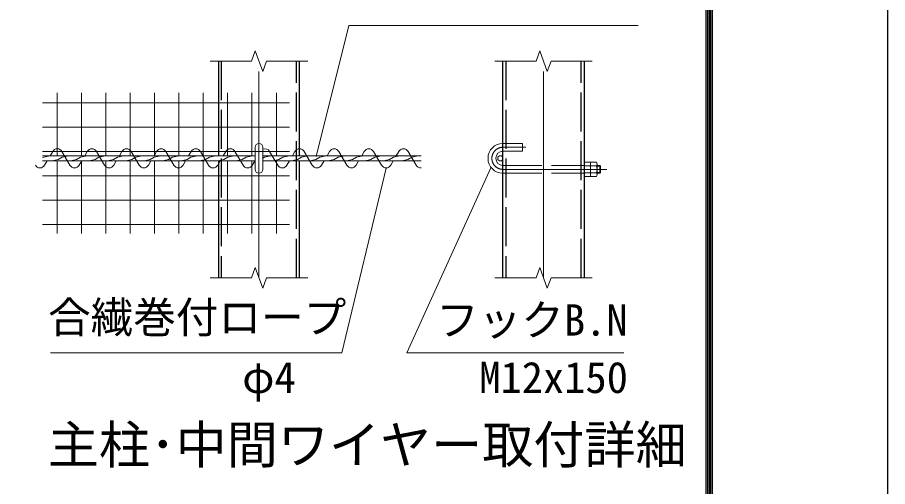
# Model space of a CAD drawing. Units: millimetres, scale not verified. Extents: x -12599 to 12601, y -8909 to 8911.
# Drawn here: x 8581 to 12601, y 2864 to 5029 of the extents above; entities that cross this region are included whole.
import ezdxf
from ezdxf.enums import TextEntityAlignment as Align

# ---------------------------------------------------------------- set-up
doc = ezdxf.new("R2010")
doc.units = ezdxf.units.MM
doc.header["$LTSCALE"] = 30
doc.linetypes.add('DASHED', pattern=[7.5, 6, -1.5])
doc.linetypes.add('USER1', pattern=[50.8, 31.75, -6.35, 6.35, -6.35])
for name, color, linetype, lineweight in [('0-0_D-BMK', 2, 'USER1', 13), ('0-1_D-STR1', 1, 'Continuous', 25), ('0-2_D-STR3', 3, 'Continuous', 13), ('0-6_D-STR-DIM', 7, 'Continuous', 13), ('0-9_D-STR-TXT', 7, 'Continuous', 13), ('0-B_D-STR2', 7, 'Continuous', 13), ('0-C_D-TTL', 7, 'Continuous', 25)]:
    doc.layers.add(name, color=color, linetype=linetype, lineweight=lineweight)
doc.layers.add('0-A_D-TTL-TXT', color=7, linetype='Continuous')
doc.styles.add('ＭＳ ゴシック', font='')
doc.styles.get('ＭＳ ゴシック').set_extended_font_data('MS Gothic')

msp = doc.modelspace()

# ---------------------------------------------------------------- linework, layer by layer
at = {"layer": '0-0_D-BMK'}
for p, q in [((9697, 3828.08), (9697, 4828.08)), ((11011.54, 3828.08), (11011.54, 4828.08)), ((10930.48, 4430.08), (10824.04, 4430.08)), ((10824.04, 4328.08), (11304.04, 4328.08))]:
    msp.add_line(p, q, dxfattribs=at)
msp.add_arc((10824.04, 4379.08), 51, 90, 270, dxfattribs=at)
at = {"layer": '0-1_D-STR1'}
for p, q in [((9509.5, 4828.08), (9509.5, 4391.08)), ((9884.5, 4391.08), (9884.5, 4828.08)), ((10824.04, 3828.08), (10824.04, 4828.08)), ((11199.04, 4828.08), (11199.04, 3828.08)), ((9509.5, 4367.08), (9509.5, 3828.08)), ((9884.5, 3828.08), (9884.5, 4367.08))]:
    msp.add_line(p, q, dxfattribs=at)
at = {"layer": '0-1_D-STR1', "linetype": 'DASHED'}
for p, q in [((9523, 4828.08), (9523, 3828.08)), ((9871, 3828.08), (9871, 4828.08)), ((10837.54, 4828.08), (10837.54, 3828.08)), ((11185.54, 3828.08), (11185.54, 4828.08))]:
    msp.add_line(p, q, dxfattribs=at)
at = {"layer": '0-2_D-STR3'}
for p, q in [((9679, 4430.08), (9679, 4328.08)), ((9715, 4430.08), (9715, 4328.08)), ((8697, 4391.08), (9679, 4391.08)), ((9715, 4391.08), (10447, 4391.08)), ((8697, 4367.08), (9679, 4367.08)), ((9715, 4367.08), (10447, 4367.08)), ((11199.04, 4360.93), (11199.04, 4295.23)), ((11199.04, 4360.93), (11226.64, 4360.93)), ((11199.04, 4344.5), (11226.64, 4344.5)), ((11229.04, 4360.93), (11229.04, 4295.23)), ((11229.04, 4360.93), (11256.64, 4360.93)), ((11229.04, 4353.93), (11229.04, 4302.22)), ((11229.04, 4344.5), (11256.64, 4344.5)), ((11259.04, 4353.93), (11259.04, 4302.22)), ((11259.04, 4346.08), (11271.2, 4346.08)), ((11259.04, 4343.23), (11274.04, 4343.23)), ((11274.04, 4343.23), (11271.2, 4346.08)), ((11271.2, 4346.08), (11271.2, 4310.08)), ((11274.04, 4343.23), (11274.04, 4312.92)), ((11199.04, 4311.65), (11226.64, 4311.65)), ((11229.04, 4311.65), (11256.64, 4311.65)), ((11259.04, 4310.08), (11271.2, 4310.08)), ((11199.04, 4295.23), (11226.64, 4295.23)), ((11229.04, 4295.23), (11256.64, 4295.23))]:
    msp.add_line(p, q, dxfattribs=at)
at = {"layer": '0-2_D-STR3', "linetype": 'DASHED'}
for p, q in [((10824.04, 4448.08), (10914.04, 4448.08)), ((10914.04, 4448.08), (10914.04, 4412.08)), ((10824.04, 4412.08), (10914.04, 4412.08)), ((10824.04, 4346.08), (11199.04, 4346.08)), ((10824.04, 4310.08), (11199.04, 4310.08))]:
    msp.add_line(p, q, dxfattribs=at)
at = {"layer": '0-2_D-STR3', "color": 4}
for p, q in [((8743.98, 4410.58), (8732.43, 4391.08)), ((8786.62, 4410.58), (8823.93, 4347.58)), ((8903.88, 4410.58), (8892.34, 4391.08)), ((8946.53, 4410.58), (8983.84, 4347.58)), ((9063.79, 4410.58), (9052.24, 4391.08)), ((9106.43, 4410.58), (9143.74, 4347.58)), ((9223.69, 4410.58), (9212.14, 4391.08)), ((9266.34, 4410.58), (9303.64, 4347.58)), ((9383.6, 4410.58), (9372.05, 4391.08)), ((9426.24, 4410.58), (9463.55, 4347.58)), ((9543.5, 4410.58), (9531.95, 4391.08)), ((9586.14, 4410.58), (9623.45, 4347.58)), ((9746.05, 4410.58), (9783.36, 4347.58)), ((9863.31, 4410.58), (9851.76, 4391.08)), ((9905.95, 4410.58), (9943.26, 4347.58)), ((10023.21, 4410.58), (10011.66, 4391.08)), ((10065.86, 4410.58), (10103.16, 4347.58)), ((10183.12, 4410.58), (10171.57, 4391.08)), ((10225.76, 4410.58), (10263.07, 4347.58)), ((10343.02, 4410.58), (10331.47, 4391.08)), ((10385.67, 4410.58), (10422.97, 4347.58)), ((8718.22, 4367.08), (8706.67, 4347.58)), ((8878.12, 4367.08), (8866.58, 4347.58)), ((9038.03, 4367.08), (9026.48, 4347.58)), ((9197.93, 4367.08), (9186.38, 4347.58)), ((9357.84, 4367.08), (9346.29, 4347.58)), ((9517.74, 4367.08), (9506.19, 4347.58)), ((9679, 4369.37), (9665.36, 4346.34)), ((9837.55, 4367.08), (9826, 4347.58)), ((9997.45, 4367.08), (9985.91, 4347.58)), ((10157.36, 4367.08), (10145.81, 4347.58)), ((10317.26, 4367.08), (10305.71, 4347.58))]:
    msp.add_line(p, q, dxfattribs=at)
at = {"layer": '0-2_D-STR3'}
for points in [[(8733, 4391.08), (8702.99, 4384.14), (8697, 4380.68)], [(8818, 4391.08), (8787.99, 4384.14), (8769.58, 4373.51), (8741.97, 4367.08)], [(8902.99, 4391.08), (8872.98, 4384.14), (8854.58, 4373.51), (8826.96, 4367.08)], [(8987.98, 4391.08), (8957.97, 4384.14), (8939.57, 4373.51), (8911.96, 4367.08)], [(9072.97, 4391.08), (9042.96, 4384.14), (9024.56, 4373.51), (8996.95, 4367.08)], [(9157.96, 4391.08), (9127.95, 4384.14), (9109.55, 4373.51), (9081.94, 4367.08)], [(9242.95, 4391.08), (9212.94, 4384.14), (9194.54, 4373.51), (9166.93, 4367.08)], [(9327.95, 4391.08), (9297.94, 4384.14), (9279.53, 4373.51), (9251.92, 4367.08)], [(9412.94, 4391.08), (9382.93, 4384.14), (9364.53, 4373.51), (9336.91, 4367.08)], [(9497.93, 4391.08), (9467.92, 4384.14), (9449.52, 4373.51), (9421.91, 4367.08)], [(9582.92, 4391.08), (9552.91, 4384.14), (9534.51, 4373.51), (9506.9, 4367.08)], [(9667.91, 4391.08), (9637.9, 4384.14), (9619.5, 4373.51), (9591.89, 4367.08)], [(9752.9, 4391.08), (9722.89, 4384.14), (9715, 4379.58)], [(9837.9, 4391.08), (9807.89, 4384.14), (9789.48, 4373.51), (9761.87, 4367.08)], [(9922.89, 4391.08), (9892.88, 4384.14), (9874.48, 4373.51), (9846.87, 4367.08)], [(10007.88, 4391.08), (9977.87, 4384.14), (9959.47, 4373.51), (9931.86, 4367.08)], [(10092.87, 4391.08), (10062.86, 4384.14), (10044.46, 4373.51), (10016.85, 4367.08)], [(10177.86, 4391.08), (10147.85, 4384.14), (10129.45, 4373.51), (10101.84, 4367.08)], [(10262.85, 4391.08), (10232.85, 4384.14), (10214.44, 4373.51), (10186.83, 4367.08)], [(10347.85, 4391.08), (10317.84, 4384.14), (10299.43, 4373.51), (10271.82, 4367.08)], [(10432.84, 4391.08), (10402.83, 4384.14), (10384.43, 4373.51), (10356.82, 4367.08)], [(11259.04, 4312.92), (11274.04, 4312.92), (11271.2, 4310.08)]]:
    msp.add_lwpolyline(points, dxfattribs=at)
msp.add_circle((10812.04, 4379.08), 12, dxfattribs=at)
at = {"layer": '0-2_D-STR3', "color": 4}
for centre, start, end in [((8765.3, 4398.79), 28.93798, 151.06202), ((8925.21, 4398.79), 28.93798, 151.06202), ((9085.11, 4398.79), 28.93798, 151.06202), ((9245.01, 4398.79), 28.93798, 151.06202), ((9404.92, 4398.79), 28.93798, 151.06202), ((9564.82, 4398.79), 28.93798, 151.06202), ((9724.73, 4398.79), 28.93798, 113.52174), ((9884.63, 4398.79), 28.93798, 151.06202), ((10044.53, 4398.79), 28.93798, 151.06202), ((10204.44, 4398.79), 28.93798, 151.06202), ((10364.34, 4398.79), 28.93798, 151.06202), ((8685.35, 4359.36), 208.93798, 331.06202), ((8845.25, 4359.36), 208.93798, 331.06202), ((9005.16, 4359.36), 208.93798, 331.06202), ((9165.06, 4359.36), 208.93798, 331.06202), ((9324.97, 4359.36), 208.93798, 331.06202), ((9484.87, 4359.36), 208.93798, 331.06202), ((9644.77, 4359.36), 208.93798, 331.06202), ((9804.68, 4359.36), 208.93798, 331.06202), ((9964.58, 4359.36), 208.93798, 331.06202), ((10124.49, 4359.36), 208.93798, 331.06202), ((10284.39, 4359.36), 208.93798, 331.06202), ((10444.3, 4359.36), 208.93798, 276.37941)]:
    msp.add_arc(centre, 24.36, start, end, dxfattribs=at)
at = {"layer": '0-2_D-STR3'}
for centre, radius, start, end in [((9697, 4430.08), 18, 0, 180), ((10824.04, 4379.08), 69, 90, 270), ((10824.04, 4379.08), 33, 90, 270), ((11214.1, 4352.71), 14.99, 326.78843, 33.21157), ((11171.64, 4328.08), 57.41, 343.37369, 16.62631), ((11244.1, 4352.71), 14.99, 326.78843, 33.21157), ((11201.64, 4328.08), 57.41, 343.37369, 16.62631), ((9697, 4328.08), 18, 180, 0), ((11214.1, 4303.44), 14.99, 326.78843, 33.21157), ((11244.1, 4303.44), 14.99, 326.78843, 33.21157)]:
    msp.add_arc(centre, radius, start, end, dxfattribs=at)
at = {"layer": '0-6_D-STR-DIM'}
for p, q in [((9679.69, 4875.65), (9662.37, 4828.08)), ((9714.32, 4780.5), (9679.69, 4875.65)), ((10994.23, 4875.65), (10976.91, 4828.08)), ((11028.85, 4780.5), (10994.23, 4875.65)), ((9472, 4828.08), (9662.37, 4828.08)), ((9731.63, 4828.08), (9714.32, 4780.5)), ((9731.63, 4828.08), (9922, 4828.08)), ((10786.54, 4828.08), (10976.91, 4828.08)), ((11046.17, 4828.08), (11028.85, 4780.5)), ((11046.17, 4828.08), (11236.54, 4828.08)), ((9679.69, 3875.65), (9662.37, 3828.08)), ((9714.32, 3780.5), (9679.69, 3875.65)), ((10994.23, 3875.65), (10976.91, 3828.08)), ((11028.85, 3780.5), (10994.23, 3875.65)), ((9472, 3828.08), (9662.37, 3828.08)), ((9731.63, 3828.08), (9714.32, 3780.5)), ((9731.63, 3828.08), (9922, 3828.08)), ((10786.54, 3828.08), (10976.91, 3828.08)), ((11046.17, 3828.08), (11028.85, 3780.5)), ((11046.17, 3828.08), (11236.54, 3828.08))]:
    msp.add_line(p, q, dxfattribs=at)
at = {"layer": '0-9_D-STR-TXT'}
for points in [[(11448.27, 4992.62), (10112.25, 4992.62), (9961.23, 4388.21)], [(8733.96, 3481.74), (10079.88, 3481.74), (10283.92, 4333.06)], [(11382.52, 3481.74), (10380, 3481.74), (10768.48, 4335.24)]]:
    msp.add_lwpolyline(points, dxfattribs=at)
at = {"layer": '0-B_D-STR2'}
for p, q in [((8764.76, 4391.08), (8764.76, 4680.64)), ((8877.26, 4391.08), (8877.26, 4680.64)), ((8989.76, 4391.08), (8989.76, 4680.64)), ((9102.26, 4391.08), (9102.26, 4680.64)), ((9214.76, 4391.08), (9214.76, 4680.64)), ((9327.26, 4391.08), (9327.26, 4680.64)), ((9439.76, 4391.08), (9439.76, 4680.64)), ((9552.26, 4391.08), (9552.26, 4680.64)), ((9664.76, 4391.08), (9664.76, 4680.64)), ((9777.26, 4391.08), (9777.26, 4680.64)), ((8697, 4635.9), (9838.54, 4635.9)), ((8697, 4523.4), (9838.54, 4523.4)), ((8697, 4410.9), (9838.54, 4410.9)), ((8764.76, 4031.64), (8764.76, 4367.08)), ((8877.26, 4031.64), (8877.26, 4367.08)), ((8989.76, 4031.64), (8989.76, 4367.08)), ((9102.26, 4031.64), (9102.26, 4367.08)), ((9214.76, 4031.64), (9214.76, 4367.08)), ((9327.26, 4031.64), (9327.26, 4367.08)), ((9439.76, 4031.64), (9439.76, 4367.08)), ((9552.26, 4031.64), (9552.26, 4367.08)), ((9664.76, 4031.64), (9664.76, 4367.08)), ((9777.26, 4031.64), (9777.26, 4367.08)), ((8697, 4298.4), (9838.54, 4298.4)), ((8697, 4185.9), (9838.54, 4185.9)), ((8697, 4073.4), (9838.54, 4073.4))]:
    msp.add_line(p, q, dxfattribs=at)
at = {"layer": '0-C_D-TTL', "color": 2}
msp.add_lwpolyline([(-12599.04, 8910.68), (12600.96, 8910.68), (12600.96, -8909.32), (-12599.04, -8909.32)], close=True, dxfattribs=at)
at = {"layer": '0-C_D-TTL'}
for points in [[(-11789.04, 8250.68), (11790.96, 8250.68), (11790.96, -8249.32), (-11789.04, -8249.32)], [(-11781.54, 8243.18), (11783.46, 8243.18), (11783.46, -8241.82), (-11781.54, -8241.82)], [(-11774.04, 8235.68), (11775.96, 8235.68), (11775.96, -8234.32), (-11774.04, -8234.32)], [(-11766.54, 8228.18), (11768.46, 8228.18), (11768.46, -8226.82), (-11766.54, -8226.82)], [(-11759.04, 8220.68), (11760.96, 8220.68), (11760.96, -8219.32), (-11759.04, -8219.32)]]:
    msp.add_lwpolyline(points, close=True, dxfattribs=at)

# ---------------------------------------------------------------- texts
at = {"layer": '0-9_D-STR-TXT', "style": 'ＭＳ ゴシック'}
for s, p in [('合繊巻付ロープ', (8722.54, 3529.78)), ('フックB.N', (10515.26, 3517.6)), ('φ4', (9619.49, 3252.52)), ('M12x150', (10714.46, 3252.52))]:
    msp.add_text(s, height=144.3, dxfattribs=at).set_placement(p, align=Align.BOTTOM_LEFT)
at = {"layer": '0-A_D-TTL-TXT', "style": 'ＭＳ ゴシック'}
msp.add_text('主柱･中間ワイヤー取付詳細', height=173.1, dxfattribs=at).set_placement((8721.62, 2918.71), align=Align.BOTTOM_LEFT)

doc.saveas('drawing.dxf')
